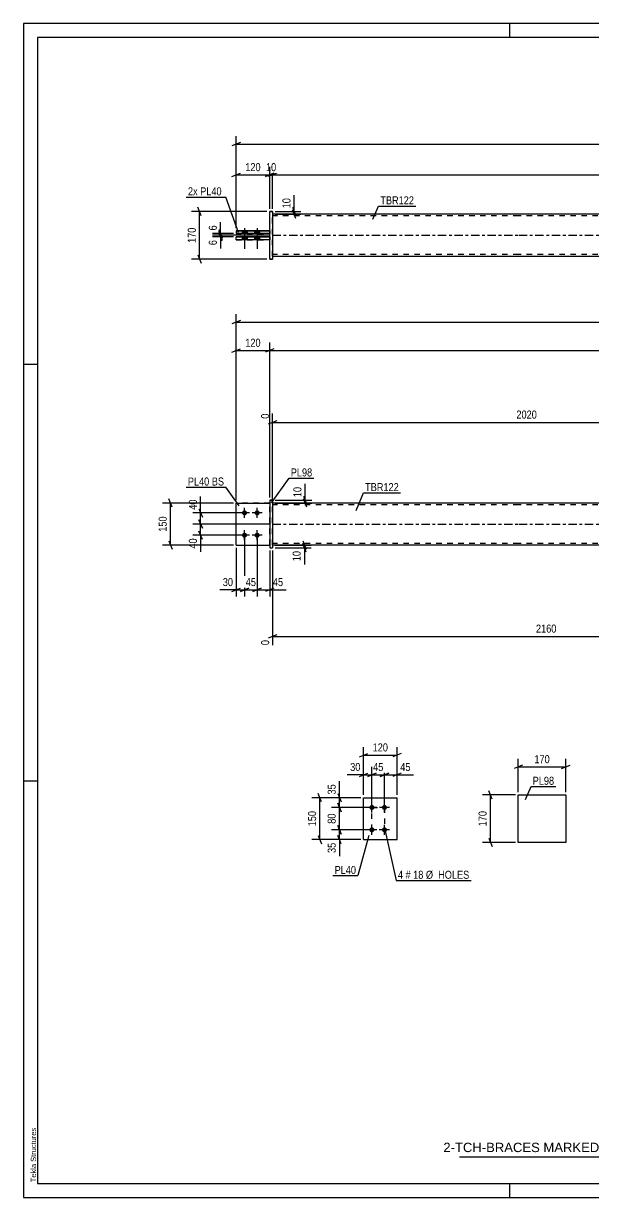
# Model space of a CAD drawing. Header units: millimetres. Extents: x 0 to 594, y 0 to 420.
# Drawn here: x 0 to 203.9, y 0 to 420 of the extents above; entities that cross this region are included whole.
import ezdxf

# ---------------------------------------------------------------- set-up
doc = ezdxf.new("R2010")
doc.units = ezdxf.units.MM
doc.linetypes.add('DXK_LINE_DOT2', pattern=[3.9198, 1.9599, -1.9599])
doc.linetypes.add('DXK_LINE_DOT3', pattern=[5.9187, 2.979, -0.9799, 0.9799, -0.9799])
doc.styles.add('Arial', font='ARIAL.TTF', dxfattribs={"height": 0.2})
doc.styles.add('Arial Narrow', font='ARIALN.TTF', dxfattribs={"height": 0.2})

# ---------------------------------------------------------------- blocks, each defined once
blk = doc.blocks.new('Unknown-580871191-1129')
at = {"color": 5, "linetype": 'Continuous'}
for p, q in [((594, 420), (0, 420)), ((0, 420), (0, 0)), ((174, 415), (174, 420)), ((589, 415), (5, 415)), ((5, 415), (5, 5)), ((5, 298), (0, 298)), ((5, 149), (0, 149)), ((5, 5), (589, 5)), ((174, 0), (174, 5)), ((0, 0), (594, 0))]:
    blk.add_line(p, q, dxfattribs=at)
at = {"color": 174, "linetype": 'Continuous', "style": 'Arial'}
blk.add_text('Tekla Structures', height=1.9102, rotation=90, dxfattribs=at).set_placement((4.5, 5.5))
blk = doc.blocks.new('Part-580871191-2165 - 2159')
at = {"color": 2, "linetype": 'Continuous'}
for p, q in [((121.65, 128.03), (121.65, 143.03)), ((121.65, 143.03), (133.65, 143.03)), ((133.65, 128.03), (133.65, 143.03)), ((121.65, 128.03), (121.65, 128.03)), ((121.65, 128.03), (133.65, 128.03)), ((133.65, 128.03), (133.65, 128.03))]:
    blk.add_line(p, q, dxfattribs=at)
at = {"color": 7, "linetype": 'DXK_LINE_DOT2'}
for p, q in [((121.65, 143.03), (133.65, 143.03)), ((121.65, 128.03), (121.65, 128.03)), ((121.65, 128.03), (133.65, 128.03)), ((133.65, 128.03), (133.65, 128.03))]:
    blk.add_line(p, q, dxfattribs=at)
blk = doc.blocks.new('Bolt-580871191-2198 - 2159')
at = {"linetype": 'Continuous'}
for points in [[(124.65, 138.63), (124.46, 138.65), (124.28, 138.71), (124.12, 138.81), (123.98, 138.93), (123.87, 139.08), (123.79, 139.26), (123.75, 139.44), (123.75, 139.63), (123.79, 139.81), (123.87, 139.98), (123.98, 140.14), (124.12, 140.26), (124.28, 140.36), (124.46, 140.42), (124.65, 140.43), (124.83, 140.42), (125.01, 140.36), (125.18, 140.26), (125.32, 140.14), (125.43, 139.98), (125.5, 139.81), (125.54, 139.63), (125.54, 139.44), (125.5, 139.26), (125.43, 139.08), (125.32, 138.93), (125.18, 138.81), (125.01, 138.71), (124.83, 138.65)], [(129.15, 138.63), (128.96, 138.65), (128.78, 138.71), (128.62, 138.81), (128.48, 138.93), (128.37, 139.08), (128.29, 139.26), (128.25, 139.44), (128.25, 139.63), (128.29, 139.81), (128.37, 139.98), (128.48, 140.14), (128.62, 140.26), (128.78, 140.36), (128.96, 140.42), (129.15, 140.43), (129.33, 140.42), (129.51, 140.36), (129.68, 140.26), (129.82, 140.14), (129.93, 139.98), (130, 139.81), (130.04, 139.63), (130.04, 139.44), (130, 139.26), (129.93, 139.08), (129.82, 138.93), (129.68, 138.81), (129.51, 138.71), (129.33, 138.65)], [(124.65, 130.63), (124.46, 130.65), (124.28, 130.71), (124.12, 130.81), (123.98, 130.93), (123.87, 131.08), (123.79, 131.26), (123.75, 131.44), (123.75, 131.63), (123.79, 131.81), (123.87, 131.98), (123.98, 132.14), (124.12, 132.26), (124.28, 132.36), (124.46, 132.42), (124.65, 132.43), (124.83, 132.42), (125.01, 132.36), (125.18, 132.26), (125.32, 132.14), (125.43, 131.98), (125.5, 131.81), (125.54, 131.63), (125.54, 131.44), (125.5, 131.26), (125.43, 131.08), (125.32, 130.93), (125.18, 130.81), (125.01, 130.71), (124.83, 130.65)], [(129.15, 130.63), (128.96, 130.65), (128.78, 130.71), (128.62, 130.81), (128.48, 130.93), (128.37, 131.08), (128.29, 131.26), (128.25, 131.44), (128.25, 131.63), (128.29, 131.81), (128.37, 131.98), (128.48, 132.14), (128.62, 132.26), (128.78, 132.36), (128.96, 132.42), (129.15, 132.43), (129.33, 132.42), (129.51, 132.36), (129.68, 132.26), (129.82, 132.14), (129.93, 131.98), (130, 131.81), (130.04, 131.63), (130.04, 131.44), (130, 131.26), (129.93, 131.08), (129.82, 130.93), (129.68, 130.81), (129.51, 130.71), (129.33, 130.65)]]:
    blk.add_hatch(color=1, dxfattribs=at).paths.add_polyline_path(points)
at = {"color": 1, "linetype": 'Continuous'}
for p, q in [((126.45, 139.53), (122.85, 139.53)), ((124.65, 137.73), (124.65, 141.33)), ((130.95, 139.53), (127.35, 139.53)), ((129.15, 137.73), (129.15, 141.33)), ((126.45, 131.53), (122.85, 131.53)), ((124.65, 129.73), (124.65, 133.33)), ((130.95, 131.53), (127.35, 131.53)), ((129.15, 129.73), (129.15, 133.33))]:
    blk.add_line(p, q, dxfattribs=at)
blk = doc.blocks.new('Bolt-580871191-1681 - 1671')
at = {"linetype": 'Continuous'}
for points in [[(79.08, 245.82), (79.27, 245.8), (79.45, 245.74), (79.61, 245.65), (79.75, 245.52), (79.86, 245.37), (79.94, 245.2), (79.98, 245.01), (79.98, 244.82), (79.94, 244.64), (79.86, 244.47), (79.75, 244.32), (79.61, 244.19), (79.45, 244.1), (79.27, 244.04), (79.08, 244.02), (78.89, 244.04), (78.72, 244.1), (78.55, 244.19), (78.41, 244.32), (78.3, 244.47), (78.23, 244.64), (78.19, 244.82), (78.19, 245.01), (78.23, 245.2), (78.3, 245.37), (78.41, 245.52), (78.55, 245.65), (78.72, 245.74), (78.89, 245.8)], [(83.58, 245.82), (83.77, 245.8), (83.95, 245.74), (84.11, 245.65), (84.25, 245.52), (84.36, 245.37), (84.44, 245.2), (84.48, 245.01), (84.48, 244.82), (84.44, 244.64), (84.36, 244.47), (84.25, 244.32), (84.11, 244.19), (83.95, 244.1), (83.77, 244.04), (83.58, 244.02), (83.39, 244.04), (83.22, 244.1), (83.05, 244.19), (82.91, 244.32), (82.8, 244.47), (82.73, 244.64), (82.69, 244.82), (82.69, 245.01), (82.73, 245.2), (82.8, 245.37), (82.91, 245.52), (83.05, 245.65), (83.22, 245.74), (83.39, 245.8)], [(79.08, 237.82), (79.27, 237.8), (79.45, 237.74), (79.61, 237.65), (79.75, 237.52), (79.86, 237.37), (79.94, 237.2), (79.98, 237.01), (79.98, 236.82), (79.94, 236.64), (79.86, 236.47), (79.75, 236.32), (79.61, 236.19), (79.45, 236.1), (79.27, 236.04), (79.08, 236.02), (78.89, 236.04), (78.72, 236.1), (78.55, 236.19), (78.41, 236.32), (78.3, 236.47), (78.23, 236.64), (78.19, 236.82), (78.19, 237.01), (78.23, 237.2), (78.3, 237.37), (78.41, 237.52), (78.55, 237.65), (78.72, 237.74), (78.89, 237.8)], [(83.58, 237.82), (83.77, 237.8), (83.95, 237.74), (84.11, 237.65), (84.25, 237.52), (84.36, 237.37), (84.44, 237.2), (84.48, 237.01), (84.48, 236.82), (84.44, 236.64), (84.36, 236.47), (84.25, 236.32), (84.11, 236.19), (83.95, 236.1), (83.77, 236.04), (83.58, 236.02), (83.39, 236.04), (83.22, 236.1), (83.05, 236.19), (82.91, 236.32), (82.8, 236.47), (82.73, 236.64), (82.69, 236.82), (82.69, 237.01), (82.73, 237.2), (82.8, 237.37), (82.91, 237.52), (83.05, 237.65), (83.22, 237.74), (83.39, 237.8)]]:
    blk.add_hatch(color=1, dxfattribs=at).paths.add_polyline_path(points)
at = {"color": 1, "linetype": 'Continuous'}
for p, q in [((80.88, 244.92), (77.28, 244.92)), ((79.08, 243.12), (79.08, 246.72)), ((85.38, 244.92), (81.78, 244.92)), ((83.58, 243.12), (83.58, 246.72)), ((80.88, 236.92), (77.28, 236.92)), ((79.08, 235.12), (79.08, 238.72)), ((85.38, 236.92), (81.78, 236.92)), ((83.58, 235.12), (83.58, 238.72))]:
    blk.add_line(p, q, dxfattribs=at)
blk = doc.blocks.new('Part-580871191-1692 - 1671')
at = {"color": 2, "linetype": 'Continuous'}
for p, q in [((88.08, 249.42), (89.08, 249.42)), ((89.08, 249.42), (88.08, 249.42)), ((88.08, 249.42), (88.08, 232.42)), ((89.08, 249.42), (89.08, 232.42)), ((88.08, 232.42), (89.08, 232.42))]:
    blk.add_line(p, q, dxfattribs=at)
at = {"color": 7, "linetype": 'DXK_LINE_DOT2'}
for p, q in [((88.08, 249.42), (88.08, 249.42)), ((88.08, 249.42), (88.08, 249.42)), ((89.08, 249.42), (89.08, 249.42)), ((88.08, 232.42), (89.08, 232.42))]:
    blk.add_line(p, q, dxfattribs=at)
blk = doc.blocks.new('Part-580871191-1697 - 1671')
at = {"color": 7, "linetype": 'DXK_LINE_DOT2'}
for p, q in [((76.08, 233.42), (76.08, 248.42)), ((76.08, 248.42), (88.08, 248.42)), ((88.08, 248.42), (76.08, 248.42)), ((88.08, 233.42), (88.08, 248.42)), ((76.08, 233.42), (76.08, 233.42)), ((76.08, 233.42), (88.08, 233.42)), ((76.08, 233.42), (88.08, 233.42)), ((88.08, 233.42), (88.08, 233.42))]:
    blk.add_line(p, q, dxfattribs=at)
blk = doc.blocks.new('Part-580871191-1702 - 1671')
at = {"color": 2, "linetype": 'Continuous'}
for p, q in [((76.08, 233.42), (76.08, 248.42)), ((76.08, 248.42), (88.08, 248.42)), ((76.08, 233.42), (76.08, 233.42)), ((76.08, 233.42), (88.08, 233.42))]:
    blk.add_line(p, q, dxfattribs=at)
at = {"color": 7, "linetype": 'DXK_LINE_DOT2'}
for p, q in [((88.08, 248.42), (76.08, 248.42)), ((88.08, 233.42), (88.08, 248.42)), ((76.08, 233.42), (88.08, 233.42)), ((88.08, 233.42), (88.08, 233.42))]:
    blk.add_line(p, q, dxfattribs=at)
blk = doc.blocks.new('Part-580871191-1718 - 1671')
at = {"linetype": 'Continuous'}
blk.add_hatch(color=2, dxfattribs=at).paths.add_polyline_path([(434.16, 233.42), (433.36, 234.82), (434.96, 234.82)])
at = {"color": 2, "linetype": 'Continuous'}
for p, q in [((177.08, 248.42), (89.08, 248.42)), ((464.16, 248.42), (177.18, 248.42)), ((177.08, 233.42), (89.08, 233.42)), ((464.16, 233.42), (177.18, 233.42)), ((434.16, 233.42), (433.36, 234.82)), ((433.36, 234.82), (434.96, 234.82)), ((434.96, 234.82), (434.16, 233.42))]:
    blk.add_line(p, q, dxfattribs=at)
at = {"color": 7, "linetype": 'DXK_LINE_DOT2'}
for p, q in [((89.08, 233.42), (89.08, 248.42)), ((177.08, 247.82), (89.08, 247.82)), ((464.16, 247.82), (177.18, 247.82)), ((272.98, 248.42), (272.98, 247.82)), ((295.29, 248.42), (295.29, 247.82)), ((464.16, 248.42), (464.16, 233.42)), ((177.08, 234.02), (89.08, 234.02)), ((464.16, 234.02), (177.18, 234.02)), ((284.32, 233.42), (284.32, 234.02)), ((306.64, 233.42), (306.64, 234.02))]:
    blk.add_line(p, q, dxfattribs=at)
at = {"color": 7, "linetype": 'DXK_LINE_DOT3'}
for p, q in [((89.08, 240.92), (177.08, 240.92)), ((177.18, 240.92), (464.16, 240.92))]:
    blk.add_line(p, q, dxfattribs=at)
at = {"color": 2, "linetype": 'Continuous'}
blk.add_circle((434.16, 234.32), 1, dxfattribs=at)
blk = doc.blocks.new('Part-580871191-1455 - 1366')
at = {"linetype": 'Continuous'}
blk.add_hatch(color=2, dxfattribs=at).paths.add_polyline_path([(434.16, 344.23), (433.36, 345.63), (434.96, 345.63)])
at = {"color": 2, "linetype": 'Continuous'}
for p, q in [((177.08, 351.73), (89.08, 351.73)), ((464.16, 351.73), (177.18, 351.73)), ((272.98, 344.93), (295.29, 344.93)), ((272.98, 344.93), (272.98, 344.83)), ((284.32, 344.93), (284.32, 344.83)), ((295.29, 344.93), (295.29, 343.53)), ((434.16, 344.23), (433.36, 345.63)), ((433.36, 345.63), (434.96, 345.63)), ((434.96, 345.63), (434.16, 344.23)), ((272.98, 343.63), (272.98, 343.53)), ((272.98, 343.53), (272.98, 343.53)), ((295.29, 343.53), (272.98, 343.53)), ((284.32, 343.53), (284.32, 343.63)), ((284.32, 343.53), (284.32, 343.53)), ((295.29, 343.53), (284.32, 343.53)), ((89.08, 336.73), (177.08, 336.73)), ((177.18, 336.73), (464.16, 336.73))]:
    blk.add_line(p, q, dxfattribs=at)
at = {"color": 7, "linetype": 'DXK_LINE_DOT2'}
for p, q in [((89.08, 336.73), (89.08, 351.73)), ((177.08, 351.13), (89.08, 351.13)), ((464.16, 351.13), (177.18, 351.13)), ((464.16, 336.73), (464.16, 351.73)), ((295.29, 344.93), (272.98, 344.93)), ((272.98, 343.53), (272.98, 344.83)), ((284.32, 344.93), (284.32, 344.93)), ((284.32, 344.93), (306.64, 344.93)), ((284.32, 344.93), (284.32, 344.93)), ((284.32, 344.93), (306.64, 344.93)), ((284.32, 344.93), (284.32, 344.93)), ((284.32, 343.53), (284.32, 344.83)), ((306.64, 344.93), (306.64, 343.53)), ((272.98, 343.53), (295.29, 343.53)), ((284.32, 343.53), (306.64, 343.53)), ((306.64, 343.53), (295.29, 343.53)), ((177.08, 337.33), (89.08, 337.33)), ((464.16, 337.33), (177.18, 337.33))]:
    blk.add_line(p, q, dxfattribs=at)
at = {"color": 7, "linetype": 'DXK_LINE_DOT3'}
for p, q in [((89.08, 344.23), (177.08, 344.23)), ((177.18, 344.23), (464.16, 344.23))]:
    blk.add_line(p, q, dxfattribs=at)
at = {"color": 2, "linetype": 'Continuous'}
blk.add_circle((434.16, 345.13), 1, dxfattribs=at)
blk = doc.blocks.new('Part-580871191-1417 - 1366')
at = {"color": 2, "linetype": 'Continuous'}
for p, q in [((76.08, 342.63), (76.08, 343.63)), ((76.08, 343.63), (88.08, 343.63)), ((88.08, 343.63), (76.08, 343.63)), ((88.08, 342.63), (76.08, 342.63))]:
    blk.add_line(p, q, dxfattribs=at)
at = {"color": 7, "linetype": 'DXK_LINE_DOT2'}
for p, q in [((76.08, 343.63), (76.08, 343.63)), ((76.08, 343.63), (76.08, 343.63)), ((76.08, 342.63), (88.08, 342.63)), ((88.08, 343.63), (88.08, 342.63))]:
    blk.add_line(p, q, dxfattribs=at)
blk = doc.blocks.new('Bolt-580871191-1370 - 1366')
at = {"linetype": 'Continuous'}
for points in [[(78.18, 344.83), (79.98, 344.83), (79.98, 345.83), (78.18, 345.83)], [(78.18, 344.83), (79.98, 344.83), (79.98, 345.83), (78.18, 345.83)], [(82.68, 344.83), (84.48, 344.83), (84.48, 345.83), (82.68, 345.83)], [(82.68, 344.83), (84.48, 344.83), (84.48, 345.83), (82.68, 345.83)], [(78.18, 342.63), (79.98, 342.63), (79.98, 343.63), (78.18, 343.63)], [(78.18, 342.63), (79.98, 342.63), (79.98, 343.63), (78.18, 343.63)], [(82.68, 342.63), (84.48, 342.63), (84.48, 343.63), (82.68, 343.63)], [(82.68, 342.63), (84.48, 342.63), (84.48, 343.63), (82.68, 343.63)]]:
    blk.add_hatch(color=1, dxfattribs=at).paths.add_polyline_path(points)
at = {"color": 1, "linetype": 'Continuous'}
for p, q in [((78.18, 345.83), (78.18, 344.83)), ((78.18, 345.83), (78.18, 344.83)), ((79.08, 346.83), (79.08, 339.33)), ((79.08, 346.83), (79.08, 339.33)), ((79.98, 345.83), (79.98, 344.83)), ((79.98, 345.83), (79.98, 344.83)), ((82.68, 345.83), (82.68, 344.83)), ((82.68, 345.83), (82.68, 344.83)), ((83.58, 346.83), (83.58, 339.33)), ((83.58, 346.83), (83.58, 339.33)), ((84.48, 345.83), (84.48, 344.83)), ((84.48, 345.83), (84.48, 344.83)), ((78.18, 343.63), (78.18, 342.63)), ((78.18, 343.63), (78.18, 342.63)), ((79.98, 343.63), (79.98, 342.63)), ((79.98, 343.63), (79.98, 342.63)), ((82.68, 343.63), (82.68, 342.63)), ((82.68, 343.63), (82.68, 342.63)), ((84.48, 343.63), (84.48, 342.63)), ((84.48, 343.63), (84.48, 342.63))]:
    blk.add_line(p, q, dxfattribs=at)
blk = doc.blocks.new('Part-580871191-1412 - 1366')
at = {"color": 2, "linetype": 'Continuous'}
for p, q in [((76.08, 345.83), (88.08, 345.83)), ((88.08, 345.83), (76.08, 345.83)), ((76.08, 345.83), (76.08, 344.83)), ((88.08, 344.83), (76.08, 344.83))]:
    blk.add_line(p, q, dxfattribs=at)
at = {"color": 7, "linetype": 'DXK_LINE_DOT2'}
for p, q in [((76.08, 345.83), (76.08, 345.83)), ((76.08, 345.83), (76.08, 345.83)), ((76.08, 344.83), (88.08, 344.83)), ((88.08, 345.83), (88.08, 344.83))]:
    blk.add_line(p, q, dxfattribs=at)
blk = doc.blocks.new('Part-580871191-1397 - 1366')
at = {"color": 2, "linetype": 'Continuous'}
for p, q in [((89.08, 352.73), (88.08, 352.73)), ((88.08, 352.73), (89.08, 352.73)), ((88.08, 335.73), (88.08, 352.73)), ((89.08, 352.73), (89.08, 335.73)), ((89.08, 335.73), (88.08, 335.73))]:
    blk.add_line(p, q, dxfattribs=at)
at = {"color": 7, "linetype": 'DXK_LINE_DOT2'}
for p, q in [((88.08, 352.73), (88.08, 352.73)), ((88.08, 352.73), (88.08, 352.73)), ((89.08, 352.73), (89.08, 352.73)), ((89.08, 352.73), (89.08, 352.73)), ((88.08, 335.73), (89.08, 335.73)), ((88.08, 335.73), (88.08, 335.73))]:
    blk.add_line(p, q, dxfattribs=at)
blk = doc.blocks.new('Part-580871191-2402 - 2396')
at = {"color": 2, "linetype": 'Continuous'}
for p, q in [((177.01, 144.03), (194.01, 144.04)), ((177.01, 127.03), (177.01, 144.03)), ((194.01, 144.04), (194.01, 127.04)), ((194.01, 127.04), (177.01, 127.03))]:
    blk.add_line(p, q, dxfattribs=at)
blk = doc.blocks.new('Rectangle-580871191-2382 - 2159')
at = {"color": 1, "linetype": 'DXK_LINE_DOT2'}
blk.add_lwpolyline([(124.65, 139.53), (129.15, 139.53), (129.15, 131.53), (124.65, 131.53), (124.65, 139.53)], close=True, dxfattribs=at)
blk = doc.blocks.new('StraightDimension-580871191-2275 - 2159')
at = {"color": 7, "linetype": 'Continuous'}
for p, q in [((120.65, 143.03), (110.17, 143.03)), ((112.42, 144.53), (113.62, 141.53)), ((113.02, 139.53), (113.02, 143.03)), ((123.65, 139.53), (110.17, 139.53)), ((113.62, 138.03), (112.42, 141.03))]:
    blk.add_line(p, q, dxfattribs=at)
at = {"color": 0}
blk.add_wipeout([(112.27, 148.42), (108.07, 148.42), (108.07, 143.56), (112.27, 143.56)], dxfattribs=at)
at = {"color": 7, "linetype": 'Continuous'}
blk.add_line((113.02, 143.03), (113.02, 148.94), dxfattribs=at)
blk.add_line((113.02, 143.03), (113.02, 148.94), dxfattribs=at)
at = {"color": 3, "style": 'Arial Narrow'}
blk.add_text('35', height=2.863, rotation=90.0002, dxfattribs=at).set_placement((111.67, 144.16))
blk = doc.blocks.new('StraightDimension-580871191-2298 - 2159')
at = {"color": 7, "linetype": 'Continuous'}
for p, q in [((123.65, 131.53), (110.17, 131.53)), ((112.42, 133.03), (113.62, 130.03)), ((113.02, 128.03), (113.02, 131.53)), ((120.65, 128.03), (110.17, 128.03)), ((113.62, 126.53), (112.42, 129.53))]:
    blk.add_line(p, q, dxfattribs=at)
at = {"color": 0}
blk.add_wipeout([(112.27, 127.51), (108.07, 127.51), (108.07, 122.65), (112.27, 122.65)], dxfattribs=at)
at = {"color": 7, "linetype": 'Continuous'}
blk.add_line((113.02, 128.03), (113.02, 122.13), dxfattribs=at)
blk.add_line((113.02, 128.03), (113.02, 122.13), dxfattribs=at)
at = {"color": 3, "style": 'Arial Narrow'}
blk.add_text('35', height=2.863, rotation=90.0002, dxfattribs=at).set_placement((111.67, 123.25))
blk = doc.blocks.new('StraightDimension-580871191-2329 - 2159')
at = {"color": 7, "linetype": 'Continuous'}
for p, q in [((127.65, 150.64), (130.65, 151.84)), ((129.15, 140.53), (129.15, 154.09)), ((129.15, 151.24), (133.65, 151.24)), ((135.15, 151.84), (132.15, 150.64)), ((133.65, 144.03), (133.65, 154.09))]:
    blk.add_line(p, q, dxfattribs=at)
at = {"color": 0}
blk.add_wipeout([(139.03, 151.99), (139.03, 156.19), (134.17, 156.19), (134.17, 151.99)], dxfattribs=at)
at = {"color": 7, "linetype": 'Continuous'}
blk.add_line((133.65, 151.24), (139.55, 151.24), dxfattribs=at)
blk.add_line((133.65, 151.24), (139.55, 151.24), dxfattribs=at)
at = {"color": 3, "style": 'Arial Narrow'}
blk.add_text('45', height=2.863, dxfattribs=at).set_placement((134.77, 152.59))
blk = doc.blocks.new('StraightDimension-580871191-2288 - 2159')
at = {"color": 7, "linetype": 'Continuous'}
for p, q in [((123.65, 139.53), (110.17, 139.53)), ((112.42, 141.03), (113.62, 138.03)), ((113.02, 131.53), (113.02, 139.53)), ((123.65, 131.53), (110.17, 131.53)), ((113.62, 130.03), (112.42, 133.03))]:
    blk.add_line(p, q, dxfattribs=at)
at = {"color": 0}
blk.add_wipeout([(112.27, 137.96), (108.07, 137.96), (108.07, 133.11), (112.27, 133.11)], dxfattribs=at)
at = {"color": 3, "style": 'Arial Narrow'}
blk.add_text('80', height=2.863, rotation=90.0002, dxfattribs=at).set_placement((111.67, 133.71))
blk = doc.blocks.new('StraightDimension-580871191-2312 - 2159')
at = {"color": 7, "linetype": 'Continuous'}
for p, q in [((120.65, 143.03), (103.17, 143.03)), ((106.62, 141.53), (105.42, 144.53)), ((106.02, 128.03), (106.02, 143.03)), ((120.65, 128.03), (103.17, 128.03)), ((105.42, 129.53), (106.62, 126.53))]:
    blk.add_line(p, q, dxfattribs=at)
at = {"color": 0}
blk.add_wipeout([(105.27, 138.88), (101.07, 138.88), (101.07, 132.19), (105.27, 132.19)], dxfattribs=at)
at = {"color": 3, "style": 'Arial Narrow'}
blk.add_text('150', height=2.863, rotation=90.0002, dxfattribs=at).set_placement((104.67, 132.79))
blk = doc.blocks.new('StraightDimension-580871191-2342 - 2159')
at = {"color": 7, "linetype": 'Continuous'}
for p, q in [((123.15, 150.64), (126.15, 151.84)), ((124.65, 140.53), (124.65, 154.09)), ((124.65, 151.24), (129.15, 151.24)), ((130.65, 151.84), (127.65, 150.64)), ((129.15, 140.53), (129.15, 154.09))]:
    blk.add_line(p, q, dxfattribs=at)
at = {"color": 0}
blk.add_wipeout([(129.33, 151.99), (129.33, 156.19), (124.47, 156.19), (124.47, 151.99)], dxfattribs=at)
at = {"color": 3, "style": 'Arial Narrow'}
blk.add_text('45', height=2.863, dxfattribs=at).set_placement((125.07, 152.59))
blk = doc.blocks.new('StraightDimension-580871191-2352 - 2159')
at = {"color": 7, "linetype": 'Continuous'}
for p, q in [((120.15, 150.64), (123.15, 151.84)), ((121.65, 144.03), (121.65, 154.09)), ((121.65, 151.24), (124.65, 151.24)), ((126.15, 151.84), (123.15, 150.64)), ((124.65, 140.53), (124.65, 154.09))]:
    blk.add_line(p, q, dxfattribs=at)
at = {"color": 0}
blk.add_wipeout([(121.12, 151.99), (121.12, 156.19), (116.27, 156.19), (116.27, 151.99)], dxfattribs=at)
at = {"color": 7, "linetype": 'Continuous'}
blk.add_line((121.65, 151.24), (115.74, 151.24), dxfattribs=at)
blk.add_line((121.65, 151.24), (115.74, 151.24), dxfattribs=at)
at = {"color": 3, "style": 'Arial Narrow'}
blk.add_text('30', height=2.863, dxfattribs=at).set_placement((116.87, 152.59))
blk = doc.blocks.new('StraightDimension-580871191-2366 - 2159')
at = {"color": 7, "linetype": 'Continuous'}
for p, q in [((121.65, 144.03), (121.65, 161.09)), ((133.65, 144.03), (133.65, 161.09)), ((120.15, 157.64), (123.15, 158.84)), ((121.65, 158.24), (133.65, 158.24)), ((135.15, 158.84), (132.15, 157.64))]:
    blk.add_line(p, q, dxfattribs=at)
at = {"color": 0}
blk.add_wipeout([(130.99, 158.99), (130.99, 163.19), (124.3, 163.19), (124.3, 158.99)], dxfattribs=at)
at = {"color": 3, "style": 'Arial Narrow'}
blk.add_text('120', height=2.863, dxfattribs=at).set_placement((124.9, 159.59))
blk = doc.blocks.new('StraightDimension-580871191-1914 - 1671')
at = {"color": 7, "linetype": 'Continuous'}
for p, q in [((78.08, 244.92), (60.53, 244.92)), ((62.78, 246.42), (63.98, 243.42)), ((63.38, 240.92), (63.38, 244.92)), ((88.08, 240.92), (60.53, 240.92)), ((63.98, 239.42), (62.78, 242.42))]:
    blk.add_line(p, q, dxfattribs=at)
at = {"color": 0}
blk.add_wipeout([(62.63, 250.3), (58.43, 250.3), (58.43, 245.44), (62.63, 245.44)], dxfattribs=at)
at = {"color": 7, "linetype": 'Continuous'}
blk.add_line((63.38, 244.92), (63.38, 250.82), dxfattribs=at)
blk.add_line((63.38, 244.92), (63.38, 250.82), dxfattribs=at)
at = {"color": 3, "style": 'Arial Narrow'}
blk.add_text('40', height=2.863, rotation=90.0002, dxfattribs=at).set_placement((62.03, 246.04))
blk = doc.blocks.new('StraightDimension-580871191-1883 - 1671')
at = {"color": 7, "linetype": 'Continuous'}
for p, q in [((90.08, 233.42), (102.89, 233.42)), ((90.08, 232.42), (102.89, 232.42)), ((99.89, 234.92), (101.09, 231.92)), ((101.09, 230.92), (99.89, 233.92)), ((100.49, 232.42), (100.49, 233.42))]:
    blk.add_line(p, q, dxfattribs=at)
at = {"color": 0}
blk.add_wipeout([(99.74, 231.89), (95.54, 231.89), (95.54, 227.04), (99.74, 227.04)], dxfattribs=at)
at = {"color": 7, "linetype": 'Continuous'}
blk.add_line((100.49, 232.42), (100.49, 226.51), dxfattribs=at)
blk.add_line((100.49, 232.42), (100.49, 226.51), dxfattribs=at)
at = {"color": 3, "style": 'Arial Narrow'}
blk.add_text('10', height=2.863, rotation=90.0002, dxfattribs=at).set_placement((99.14, 227.64))
blk = doc.blocks.new('StraightDimension-580871191-1901 - 1671')
at = {"color": 7, "linetype": 'Continuous'}
for p, q in [((88.08, 240.92), (60.53, 240.92)), ((62.78, 242.42), (63.98, 239.42)), ((63.38, 236.92), (63.38, 240.92)), ((78.08, 236.92), (60.53, 236.92)), ((63.98, 235.42), (62.78, 238.42))]:
    blk.add_line(p, q, dxfattribs=at)
at = {"color": 0}
blk.add_wipeout([(62.63, 236.39), (58.43, 236.39), (58.43, 231.54), (62.63, 231.54)], dxfattribs=at)
at = {"color": 7, "linetype": 'Continuous'}
blk.add_line((63.38, 236.92), (63.38, 231.01), dxfattribs=at)
blk.add_line((63.38, 236.92), (63.38, 231.01), dxfattribs=at)
at = {"color": 3, "style": 'Arial Narrow'}
blk.add_text('40', height=2.863, rotation=90.0002, dxfattribs=at).set_placement((62.03, 232.14))
blk = doc.blocks.new('StraightDimension-580871191-2045 - 1671')
at = {"color": 7, "linetype": 'Continuous'}
for p, q in [((89.58, 303.6), (86.58, 302.4)), ((88.08, 250.42), (88.08, 305.85)), ((88.08, 303), (464.16, 303)), ((462.66, 302.4), (465.66, 303.6)), ((464.16, 250.42), (464.16, 305.85))]:
    blk.add_line(p, q, dxfattribs=at)
at = {"color": 0}
blk.add_wipeout([(280.38, 303.75), (280.38, 307.95), (271.86, 307.95), (271.86, 303.75)], dxfattribs=at)
at = {"color": 3, "style": 'Arial Narrow'}
blk.add_text('3962', height=2.863, dxfattribs=at).set_placement((272.46, 304.35))
blk = doc.blocks.new('StraightDimension-580871191-1892 - 1671')
at = {"color": 7, "linetype": 'Continuous'}
for p, q in [((90.08, 249.42), (103.17, 249.42)), ((90.08, 248.42), (103.17, 248.42)), ((100.17, 250.92), (101.37, 247.92)), ((101.37, 246.92), (100.17, 249.92)), ((100.77, 248.42), (100.77, 249.42))]:
    blk.add_line(p, q, dxfattribs=at)
at = {"color": 0}
blk.add_wipeout([(100.02, 254.8), (95.82, 254.8), (95.82, 249.94), (100.02, 249.94)], dxfattribs=at)
at = {"color": 7, "linetype": 'Continuous'}
blk.add_line((100.77, 249.42), (100.77, 255.32), dxfattribs=at)
blk.add_line((100.77, 249.42), (100.77, 255.32), dxfattribs=at)
at = {"color": 3, "style": 'Arial Narrow'}
blk.add_text('10', height=2.863, rotation=90.0002, dxfattribs=at).set_placement((99.42, 250.54))
blk = doc.blocks.new('StraightDimension-580871191-1728 - 1671')
at = {"color": 7, "linetype": 'Continuous'}
for p, q in [((76.08, 249.42), (76.08, 316.02)), ((477.16, 249.42), (477.16, 316.02)), ((77.58, 313.77), (74.58, 312.57)), ((76.08, 313.17), (477.16, 313.17)), ((475.66, 312.57), (478.66, 313.77))]:
    blk.add_line(p, q, dxfattribs=at)
at = {"color": 0}
blk.add_wipeout([(280.88, 313.92), (280.88, 318.12), (272.36, 318.12), (272.36, 313.92)], dxfattribs=at)
at = {"color": 3, "style": 'Arial Narrow'}
blk.add_text('4212', height=2.863, dxfattribs=at).set_placement((272.96, 314.52))
blk = doc.blocks.new('StraightDimension-580871191-1794 - 1671')
at = {"color": 7, "linetype": 'Continuous'}
for p, q in [((270.88, 259.48), (270.88, 290.42)), ((90.58, 277.91), (87.58, 276.71)), ((89.08, 249.42), (89.08, 280.44)), ((89.08, 277.31), (270.88, 277.31)), ((269.38, 276.71), (272.38, 277.91))]:
    blk.add_line(p, q, dxfattribs=at)
at = {"color": 0, "linetype": 'Continuous'}
for points in [[(270.28, 291.02), (266.08, 291.02), (266.08, 282.51), (270.28, 282.51)], [(88.48, 281.04), (84.28, 281.04), (84.28, 278.01), (88.48, 278.01)]]:
    blk.add_wipeout(points, dxfattribs=at)
at = {"color": 0}
blk.add_wipeout([(184.24, 278.06), (184.24, 282.26), (175.73, 282.26), (175.73, 278.06)], dxfattribs=at)
at = {"color": 3, "linetype": 'Continuous', "style": 'Arial Narrow'}
for s, height, p in [('2020', 2.863, (269.68, 283.11)), ('0', 2.86, (87.88, 278.61))]:
    blk.add_text(s, height=height, rotation=90.0002, dxfattribs=at).set_placement(p)
at = {"color": 3, "style": 'Arial Narrow'}
blk.add_text('2020', height=2.863, dxfattribs=at).set_placement((176.33, 278.66))
blk = doc.blocks.new('StraightDimension-580871191-1805 - 1671')
at = {"color": 7, "linetype": 'Continuous'}
for p, q in [((79.08, 235.92), (79.08, 214.99)), ((76.08, 232.42), (76.08, 214.99)), ((74.58, 216.79), (77.58, 217.99)), ((76.08, 217.39), (79.08, 217.39)), ((80.58, 217.99), (77.58, 216.79))]:
    blk.add_line(p, q, dxfattribs=at)
at = {"color": 0}
blk.add_wipeout([(75.56, 218.14), (75.56, 222.34), (70.7, 222.34), (70.7, 218.14)], dxfattribs=at)
at = {"color": 7, "linetype": 'Continuous'}
blk.add_line((76.08, 217.39), (70.18, 217.39), dxfattribs=at)
blk.add_line((76.08, 217.39), (70.18, 217.39), dxfattribs=at)
at = {"color": 3, "style": 'Arial Narrow'}
blk.add_text('30', height=2.863, dxfattribs=at).set_placement((71.3, 218.74))
blk = doc.blocks.new('StraightDimension-580871191-1815 - 1671')
at = {"color": 7, "linetype": 'Continuous'}
for p, q in [((79.08, 235.92), (79.08, 214.99)), ((83.58, 235.92), (83.58, 214.99)), ((77.58, 216.79), (80.58, 217.99)), ((79.08, 217.39), (83.58, 217.39)), ((85.08, 217.99), (82.08, 216.79))]:
    blk.add_line(p, q, dxfattribs=at)
at = {"color": 0}
blk.add_wipeout([(83.76, 218.14), (83.76, 222.34), (78.9, 222.34), (78.9, 218.14)], dxfattribs=at)
at = {"color": 3, "style": 'Arial Narrow'}
blk.add_text('45', height=2.863, dxfattribs=at).set_placement((79.5, 218.74))
blk = doc.blocks.new('StraightDimension-580871191-1822 - 1671')
at = {"color": 7, "linetype": 'Continuous'}
for p, q in [((83.58, 235.92), (83.58, 214.99)), ((88.08, 231.42), (88.08, 214.99)), ((82.08, 216.79), (85.08, 217.99)), ((83.58, 217.39), (88.08, 217.39)), ((89.58, 217.99), (86.58, 216.79))]:
    blk.add_line(p, q, dxfattribs=at)
at = {"color": 0}
blk.add_wipeout([(93.46, 218.14), (93.46, 222.34), (88.61, 222.34), (88.61, 218.14)], dxfattribs=at)
at = {"color": 7, "linetype": 'Continuous'}
blk.add_line((88.08, 217.39), (93.99, 217.39), dxfattribs=at)
blk.add_line((88.08, 217.39), (93.99, 217.39), dxfattribs=at)
at = {"color": 3, "style": 'Arial Narrow'}
blk.add_text('45', height=2.863, dxfattribs=at).set_placement((89.21, 218.74))
blk = doc.blocks.new('StraightDimension-580871191-1870 - 1671')
at = {"color": 7, "linetype": 'Continuous'}
for p, q in [((89.08, 231.42), (89.08, 197.61)), ((284.89, 232.42), (284.89, 192.13)), ((90.58, 201.34), (87.58, 200.14)), ((89.08, 200.74), (284.89, 200.74)), ((283.39, 200.14), (286.39, 201.34))]:
    blk.add_line(p, q, dxfattribs=at)
at = {"color": 0}
blk.add_wipeout([(191.24, 201.49), (191.24, 205.69), (182.73, 205.69), (182.73, 201.49)], dxfattribs=at)
at = {"color": 0, "linetype": 'Continuous'}
for points in [[(88.48, 200.04), (84.28, 200.04), (84.28, 197.01), (88.48, 197.01)], [(284.29, 200.04), (280.09, 200.04), (280.09, 191.53), (284.29, 191.53)]]:
    blk.add_wipeout(points, dxfattribs=at)
at = {"color": 3, "style": 'Arial Narrow'}
blk.add_text('2160', height=2.863, dxfattribs=at).set_placement((183.33, 202.09))
at = {"color": 3, "linetype": 'Continuous', "style": 'Arial Narrow'}
for s, height, p in [('0', 2.86, (87.88, 197.61)), ('2160', 2.863, (283.69, 192.13))]:
    blk.add_text(s, height=height, rotation=90.0002, dxfattribs=at).set_placement(p)
blk = doc.blocks.new('StraightDimension-580871191-2035 - 1671')
at = {"color": 7, "linetype": 'Continuous'}
for p, q in [((74.58, 302.4), (77.58, 303.6)), ((76.08, 249.42), (76.08, 305.85)), ((76.08, 303), (88.08, 303)), ((89.58, 303.6), (86.58, 302.4)), ((88.08, 250.42), (88.08, 305.85))]:
    blk.add_line(p, q, dxfattribs=at)
at = {"color": 0}
blk.add_wipeout([(85.42, 303.75), (85.42, 307.95), (78.74, 307.95), (78.74, 303.75)], dxfattribs=at)
at = {"color": 3, "style": 'Arial Narrow'}
blk.add_text('120', height=2.863, dxfattribs=at).set_placement((79.34, 304.35))
blk = doc.blocks.new('StraightDimension-580871191-1971 - 1671')
at = {"color": 7, "linetype": 'Continuous'}
for p, q in [((75.08, 248.42), (49.73, 248.42)), ((53.18, 246.92), (51.98, 249.92)), ((52.58, 233.42), (52.58, 248.42)), ((75.08, 233.42), (49.73, 233.42)), ((51.98, 234.92), (53.18, 231.92))]:
    blk.add_line(p, q, dxfattribs=at)
at = {"color": 0}
blk.add_wipeout([(51.83, 244.26), (47.63, 244.26), (47.63, 237.58), (51.83, 237.58)], dxfattribs=at)
at = {"color": 3, "style": 'Arial Narrow'}
blk.add_text('150', height=2.863, rotation=90.0002, dxfattribs=at).set_placement((51.23, 238.18))
blk = doc.blocks.new('StraightDimension-580871191-1574 - 1366')
at = {"color": 7, "linetype": 'Continuous'}
for p, q in [((90.58, 366.42), (87.58, 365.22)), ((89.08, 353.73), (89.08, 368.67)), ((89.08, 365.82), (464.16, 365.82)), ((462.66, 365.22), (465.66, 366.42)), ((464.16, 353.73), (464.16, 368.67))]:
    blk.add_line(p, q, dxfattribs=at)
at = {"color": 0}
blk.add_wipeout([(280.88, 366.57), (280.88, 370.77), (272.36, 370.77), (272.36, 366.57)], dxfattribs=at)
at = {"color": 3, "style": 'Arial Narrow'}
blk.add_text('3952', height=2.863, dxfattribs=at).set_placement((272.96, 367.17))
blk = doc.blocks.new('StraightDimension-580871191-1523 - 1366')
at = {"color": 7, "linetype": 'Continuous'}
for p, q in [((63.59, 351.23), (62.39, 354.23)), ((87.08, 352.73), (60.14, 352.73)), ((62.99, 335.73), (62.99, 352.73)), ((62.39, 337.23), (63.59, 334.23)), ((87.08, 335.73), (60.14, 335.73))]:
    blk.add_line(p, q, dxfattribs=at)
at = {"color": 0}
blk.add_wipeout([(62.24, 347.57), (58.04, 347.57), (58.04, 340.89), (62.24, 340.89)], dxfattribs=at)
at = {"color": 3, "style": 'Arial Narrow'}
blk.add_text('170', height=2.863, rotation=90.0002, dxfattribs=at).set_placement((61.64, 341.49))
blk = doc.blocks.new('StraightDimension-580871191-1487 - 1366')
at = {"color": 7, "linetype": 'Continuous'}
for p, q in [((75.08, 344.83), (67.64, 344.83)), ((69.89, 346.33), (71.09, 343.33)), ((71.09, 342.73), (69.89, 345.73)), ((70.49, 344.23), (70.49, 344.83)), ((88.08, 344.23), (67.64, 344.23))]:
    blk.add_line(p, q, dxfattribs=at)
at = {"color": 0}
blk.add_wipeout([(69.74, 348.38), (65.54, 348.38), (65.54, 345.36), (69.74, 345.36)], dxfattribs=at)
at = {"color": 7, "linetype": 'Continuous'}
blk.add_line((70.49, 344.83), (70.49, 348.91), dxfattribs=at)
blk.add_line((70.49, 344.83), (70.49, 348.91), dxfattribs=at)
at = {"color": 3, "style": 'Arial Narrow'}
blk.add_text('6', height=2.86, rotation=90.0002, dxfattribs=at).set_placement((69.14, 345.96))
blk = doc.blocks.new('StraightDimension-580871191-1469 - 1366')
at = {"color": 7, "linetype": 'Continuous'}
for p, q in [((96.26, 354.23), (97.46, 351.23)), ((97.46, 350.23), (96.26, 353.23)), ((90.08, 352.73), (99.26, 352.73)), ((90.08, 351.73), (99.26, 351.73)), ((96.86, 351.73), (96.86, 352.73))]:
    blk.add_line(p, q, dxfattribs=at)
at = {"color": 0}
blk.add_wipeout([(96.11, 358.11), (91.91, 358.11), (91.91, 353.26), (96.11, 353.26)], dxfattribs=at)
at = {"color": 7, "linetype": 'Continuous'}
blk.add_line((96.86, 352.73), (96.86, 358.64), dxfattribs=at)
blk.add_line((96.86, 352.73), (96.86, 358.64), dxfattribs=at)
at = {"color": 3, "style": 'Arial Narrow'}
blk.add_text('10', height=2.863, rotation=90.0002, dxfattribs=at).set_placement((95.51, 353.86))
blk = doc.blocks.new('StraightDimension-580871191-1506 - 1366')
at = {"color": 7, "linetype": 'Continuous'}
for p, q in [((69.89, 345.73), (71.09, 342.73)), ((71.09, 342.13), (69.89, 345.13)), ((88.08, 344.23), (67.64, 344.23)), ((75.08, 343.63), (67.64, 343.63)), ((70.49, 343.63), (70.49, 344.23))]:
    blk.add_line(p, q, dxfattribs=at)
at = {"color": 0}
blk.add_wipeout([(69.74, 343.11), (65.54, 343.11), (65.54, 340.08), (69.74, 340.08)], dxfattribs=at)
at = {"color": 7, "linetype": 'Continuous'}
blk.add_line((70.49, 343.63), (70.49, 339.55), dxfattribs=at)
blk.add_line((70.49, 343.63), (70.49, 339.55), dxfattribs=at)
at = {"color": 3, "style": 'Arial Narrow'}
blk.add_text('6', height=2.86, rotation=90.0002, dxfattribs=at).set_placement((69.14, 340.68))
blk = doc.blocks.new('StraightDimension-580871191-1543 - 1366')
at = {"color": 7, "linetype": 'Continuous'}
for p, q in [((76.08, 346.83), (76.08, 379.68)), ((477.16, 346.83), (477.16, 379.68)), ((77.58, 377.43), (74.58, 376.23)), ((76.08, 376.83), (477.16, 376.83)), ((475.66, 376.23), (478.66, 377.43))]:
    blk.add_line(p, q, dxfattribs=at)
at = {"color": 0}
blk.add_wipeout([(280.88, 377.58), (280.88, 381.78), (272.36, 381.78), (272.36, 377.58)], dxfattribs=at)
at = {"color": 3, "style": 'Arial Narrow'}
blk.add_text('4212', height=2.863, dxfattribs=at).set_placement((272.96, 378.18))
blk = doc.blocks.new('StraightDimension-580871191-1554 - 1366')
at = {"color": 7, "linetype": 'Continuous'}
for p, q in [((86.58, 365.22), (89.58, 366.42)), ((90.58, 366.42), (87.58, 365.22)), ((88.08, 353.73), (88.08, 368.67)), ((88.08, 365.82), (89.08, 365.82)), ((89.08, 353.73), (89.08, 368.67))]:
    blk.add_line(p, q, dxfattribs=at)
at = {"color": 0}
blk.add_wipeout([(91.01, 366.57), (91.01, 370.77), (86.15, 370.77), (86.15, 366.57)], dxfattribs=at)
at = {"color": 3, "style": 'Arial Narrow'}
blk.add_text('10', height=2.863, dxfattribs=at).set_placement((86.75, 367.17))
blk = doc.blocks.new('StraightDimension-580871191-1564 - 1366')
at = {"color": 7, "linetype": 'Continuous'}
for p, q in [((74.58, 365.22), (77.58, 366.42)), ((76.08, 346.83), (76.08, 368.67)), ((76.08, 365.82), (88.08, 365.82)), ((89.58, 366.42), (86.58, 365.22)), ((88.08, 353.73), (88.08, 368.67))]:
    blk.add_line(p, q, dxfattribs=at)
at = {"color": 0}
blk.add_wipeout([(85.42, 366.57), (85.42, 370.77), (78.74, 370.77), (78.74, 366.57)], dxfattribs=at)
at = {"color": 3, "style": 'Arial Narrow'}
blk.add_text('120', height=2.863, dxfattribs=at).set_placement((79.34, 367.17))
blk = doc.blocks.new('StraightDimension-580871191-2404 - 2396')
at = {"color": 7, "linetype": 'Continuous'}
for p, q in [((177.01, 145.03), (177.01, 156.88)), ((194.01, 145.04), (194.01, 156.88)), ((178.51, 154.63), (175.51, 153.43)), ((177.01, 154.03), (194.01, 154.03)), ((192.51, 153.43), (195.51, 154.63))]:
    blk.add_line(p, q, dxfattribs=at)
at = {"color": 0}
blk.add_wipeout([(188.86, 154.78), (188.86, 158.98), (182.17, 158.98), (182.17, 154.78)], dxfattribs=at)
at = {"color": 3, "style": 'Arial Narrow'}
blk.add_text('170', height=2.863, dxfattribs=at).set_placement((182.77, 155.38))
blk = doc.blocks.new('StraightDimension-580871191-2415 - 2396')
at = {"color": 7, "linetype": 'Continuous'}
for p, q in [((176.01, 144.03), (164.16, 144.03)), ((167.61, 142.53), (166.41, 145.53)), ((167.01, 127.03), (167.01, 144.03)), ((176.01, 127.03), (164.16, 127.03)), ((166.41, 128.53), (167.61, 125.53))]:
    blk.add_line(p, q, dxfattribs=at)
at = {"color": 0}
blk.add_wipeout([(166.26, 138.88), (162.06, 138.88), (162.06, 132.19), (166.26, 132.19)], dxfattribs=at)
at = {"color": 3, "style": 'Arial Narrow'}
blk.add_text('170', height=2.863, rotation=90.0002, dxfattribs=at).set_placement((165.66, 132.79))
blk = doc.blocks.new('Unknown-580871191-4368')
at = {"color": 7, "linetype": 'Continuous'}
blk.add_line((156, 14.5), (226, 14.5), dxfattribs=at)
at = {"color": 7, "style": 'Arial'}
blk.add_text('2-TCH-BRACES MARKED AS TBR122', height=3.3428, dxfattribs=at).set_placement((150.19, 16.25))
blk = doc.blocks.new('Mark-580871191-2161 - 2159')
at = {"color": 0}
blk.add_wipeout([(118.97, 115.74), (118.97, 118.74), (111.29, 118.74), (111.29, 115.74)], dxfattribs=at)
blk.add_wipeout([(118.97, 115.74), (118.97, 118.74), (111.29, 118.74), (111.29, 115.74)], dxfattribs=at)
at = {"color": 30, "linetype": 'Continuous'}
for p in [(123.49, 129.54), (110.69, 115.14)]:
    blk.add_line(p, (119.57, 115.14), dxfattribs=at)
at = {"color": 3, "style": 'Arial Narrow'}
blk.add_text('PL40', height=2.863, dxfattribs=at).set_placement((111.29, 115.74))
blk = doc.blocks.new('Mark-580871191-2194 - 2159')
at = {"color": 0}
blk.add_wipeout([(135.77, 114.03), (135.77, 117.03), (133.95, 117.03), (133.95, 114.03)], dxfattribs=at)
blk.add_wipeout([(135.77, 114.03), (135.77, 117.03), (133.95, 117.03), (133.95, 114.03)], dxfattribs=at)
at = {"color": 7, "linetype": 'Continuous'}
blk.add_line((129.27, 131.68), (133.35, 113.43), dxfattribs=at)
at = {"color": 0}
blk.add_wipeout([(138.5, 114.03), (138.5, 117.03), (136.67, 117.03), (136.67, 114.03)], dxfattribs=at)
blk.add_wipeout([(138.5, 114.03), (138.5, 117.03), (136.67, 117.03), (136.67, 114.03)], dxfattribs=at)
at = {"color": 3, "style": 'Arial Narrow'}
blk.add_text('4', height=2.86, dxfattribs=at).set_placement((133.95, 114.03))
at = {"color": 0}
blk.add_wipeout([(143.06, 114.03), (143.06, 117.03), (139.4, 117.03), (139.4, 114.03)], dxfattribs=at)
blk.add_wipeout([(143.06, 114.03), (143.06, 117.03), (139.4, 117.03), (139.4, 114.03)], dxfattribs=at)
at = {"color": 3, "style": 'Arial Narrow'}
blk.add_text('#', height=2.86, dxfattribs=at).set_placement((136.67, 114.03))
at = {"color": 0}
blk.add_wipeout([(159.49, 114.03), (159.49, 117.03), (143.96, 117.03), (143.96, 114.03)], dxfattribs=at)
blk.add_wipeout([(159.49, 114.03), (159.49, 117.03), (143.96, 117.03), (143.96, 114.03)], dxfattribs=at)
at = {"color": 7, "linetype": 'Continuous'}
blk.add_line((133.35, 113.43), (160.09, 113.43), dxfattribs=at)
at = {"color": 3, "style": 'Arial Narrow'}
for s, p in [('18', (139.4, 114.03)), ('Ø  HOLES', (143.96, 114.03))]:
    blk.add_text(s, height=2.863, dxfattribs=at).set_placement(p)
blk = doc.blocks.new('Mark-580871191-1688 - 1671')
at = {"color": 0}
blk.add_wipeout([(103.29, 257.96), (103.29, 260.96), (95.61, 260.96), (95.61, 257.96)], dxfattribs=at)
blk.add_wipeout([(103.29, 257.96), (103.29, 260.96), (95.61, 260.96), (95.61, 257.96)], dxfattribs=at)
at = {"color": 30, "linetype": 'Continuous'}
for p, q in [((88.72, 248.5), (95.01, 257.36)), ((95.01, 257.36), (103.89, 257.36))]:
    blk.add_line(p, q, dxfattribs=at)
at = {"color": 3, "style": 'Arial Narrow'}
blk.add_text('PL98', height=2.863, dxfattribs=at).set_placement((95.61, 257.96))
blk = doc.blocks.new('Mark-580871191-1714 - 1671')
at = {"color": 0}
blk.add_wipeout([(134.27, 252.71), (134.27, 255.71), (122.21, 255.71), (122.21, 252.71)], dxfattribs=at)
blk.add_wipeout([(134.27, 252.71), (134.27, 255.71), (122.21, 255.71), (122.21, 252.71)], dxfattribs=at)
at = {"color": 30, "linetype": 'Continuous'}
for p, q in [((119.01, 245.77), (121.61, 252.11)), ((121.61, 252.11), (134.87, 252.11))]:
    blk.add_line(p, q, dxfattribs=at)
at = {"color": 3, "style": 'Arial Narrow'}
blk.add_text('TBR122', height=2.863, dxfattribs=at).set_placement((122.21, 252.71))
blk = doc.blocks.new('MarkSet-580871191-2087 - 1671')
at = {"color": 0}
blk.add_wipeout([(66.46, 254.71), (66.46, 257.71), (58.78, 257.71), (58.78, 254.71)], dxfattribs=at)
blk.add_wipeout([(66.46, 254.71), (66.46, 257.71), (58.78, 257.71), (58.78, 254.71)], dxfattribs=at)
blk.add_wipeout([(71.74, 254.71), (71.74, 257.71), (67.36, 257.71), (67.36, 254.71)], dxfattribs=at)
blk.add_wipeout([(71.74, 254.71), (71.74, 257.71), (67.36, 257.71), (67.36, 254.71)], dxfattribs=at)
at = {"color": 30, "linetype": 'Continuous'}
for p in [(58.18, 254.11), (77.12, 247.48)]:
    blk.add_line(p, (72.34, 254.11), dxfattribs=at)
at = {"color": 3, "style": 'Arial Narrow'}
for s, p in [('PL40', (58.78, 254.71)), ('BS', (67.36, 254.71))]:
    blk.add_text(s, height=2.863, dxfattribs=at).set_placement(p)
blk = doc.blocks.new('Mark-580871191-1451 - 1366')
at = {"color": 0}
blk.add_wipeout([(139.7, 355.3), (139.7, 358.3), (127.64, 358.3), (127.64, 355.3)], dxfattribs=at)
blk.add_wipeout([(139.7, 355.3), (139.7, 358.3), (127.64, 358.3), (127.64, 355.3)], dxfattribs=at)
at = {"color": 30, "linetype": 'Continuous'}
for p, q in [((124.93, 350.04), (127.04, 354.7)), ((127.04, 354.7), (140.3, 354.7))]:
    blk.add_line(p, q, dxfattribs=at)
at = {"color": 3, "style": 'Arial Narrow'}
blk.add_text('TBR122', height=2.863, dxfattribs=at).set_placement((127.64, 355.3))
blk = doc.blocks.new('MarkSet-580871191-1662 - 1366')
at = {"color": 0}
blk.add_wipeout([(62.3, 358.52), (62.3, 361.52), (58.83, 361.52), (58.83, 358.52)], dxfattribs=at)
blk.add_wipeout([(62.3, 358.52), (62.3, 361.52), (58.83, 361.52), (58.83, 358.52)], dxfattribs=at)
blk.add_wipeout([(70.88, 358.52), (70.88, 361.52), (63.2, 361.52), (63.2, 358.52)], dxfattribs=at)
blk.add_wipeout([(70.88, 358.52), (70.88, 361.52), (63.2, 361.52), (63.2, 358.52)], dxfattribs=at)
at = {"color": 30, "linetype": 'Continuous'}
for p in [(58.23, 357.92), (76.93, 345.21)]:
    blk.add_line(p, (72.38, 357.92), dxfattribs=at)
at = {"color": 3, "style": 'Arial Narrow'}
for s, p in [('2x', (58.83, 358.52)), ('PL40', (63.2, 358.52))]:
    blk.add_text(s, height=2.863, dxfattribs=at).set_placement(p)
blk = doc.blocks.new('Mark-580871191-2398 - 2396')
at = {"color": 0}
blk.add_wipeout([(189.83, 147.66), (189.83, 150.66), (182.15, 150.66), (182.15, 147.66)], dxfattribs=at)
blk.add_wipeout([(189.83, 147.66), (189.83, 150.66), (182.15, 150.66), (182.15, 147.66)], dxfattribs=at)
at = {"color": 30, "linetype": 'Continuous'}
for p, q in [((179.59, 142.38), (181.55, 147.06)), ((181.55, 147.06), (190.43, 147.06))]:
    blk.add_line(p, q, dxfattribs=at)
at = {"color": 3, "style": 'Arial Narrow'}
blk.add_text('PL98', height=2.863, dxfattribs=at).set_placement((182.15, 147.66))

msp = doc.modelspace()

# ---------------------------------------------------------------- block references
for name in ['Unknown-580871191-1129', 'Part-580871191-1397 - 1366', 'Part-580871191-1455 - 1366', 'Part-580871191-1412 - 1366', 'Bolt-580871191-1370 - 1366', 'Part-580871191-1417 - 1366', 'Part-580871191-1697 - 1671', 'Part-580871191-1702 - 1671', 'Part-580871191-1692 - 1671', 'Part-580871191-1718 - 1671', 'Bolt-580871191-1681 - 1671', 'Part-580871191-2165 - 2159', 'Part-580871191-2402 - 2396', 'Bolt-580871191-2198 - 2159', 'Rectangle-580871191-2382 - 2159', 'Unknown-580871191-4368']:
    msp.add_blockref(name, (0, 0))

# ---------------------------------------------------------------- next in the draw order: block references
for name in ['StraightDimension-580871191-1574 - 1366', 'StraightDimension-580871191-1914 - 1671', 'StraightDimension-580871191-1883 - 1671', 'StraightDimension-580871191-2329 - 2159', 'StraightDimension-580871191-2404 - 2396', 'StraightDimension-580871191-2275 - 2159', 'StraightDimension-580871191-2298 - 2159']:
    msp.add_blockref(name, (0, 0))

# ---------------------------------------------------------------- next in the draw order: block references
for name in ['StraightDimension-580871191-1523 - 1366', 'StraightDimension-580871191-2045 - 1671', 'StraightDimension-580871191-1901 - 1671', 'Mark-580871191-2398 - 2396', 'StraightDimension-580871191-2415 - 2396', 'StraightDimension-580871191-2288 - 2159']:
    msp.add_blockref(name, (0, 0))

# ---------------------------------------------------------------- next in the draw order: block references
for name in ['StraightDimension-580871191-1487 - 1366', 'StraightDimension-580871191-1892 - 1671', 'StraightDimension-580871191-1805 - 1671', 'StraightDimension-580871191-2342 - 2159', 'StraightDimension-580871191-2312 - 2159', 'Mark-580871191-2194 - 2159']:
    msp.add_blockref(name, (0, 0))

# ---------------------------------------------------------------- next in the draw order: block references
for name in ['StraightDimension-580871191-1469 - 1366', 'StraightDimension-580871191-1506 - 1366', 'StraightDimension-580871191-1728 - 1671', 'StraightDimension-580871191-1815 - 1671', 'StraightDimension-580871191-2352 - 2159', 'Mark-580871191-2161 - 2159']:
    msp.add_blockref(name, (0, 0))

# ---------------------------------------------------------------- next in the draw order: block references
for name in ['StraightDimension-580871191-1543 - 1366', 'StraightDimension-580871191-1794 - 1671', 'StraightDimension-580871191-1822 - 1671', 'StraightDimension-580871191-2366 - 2159']:
    msp.add_blockref(name, (0, 0))

# ---------------------------------------------------------------- next in the draw order: block references
for name in ['StraightDimension-580871191-1554 - 1366', 'Mark-580871191-1451 - 1366', 'StraightDimension-580871191-2035 - 1671', 'Mark-580871191-1714 - 1671', 'StraightDimension-580871191-1870 - 1671']:
    msp.add_blockref(name, (0, 0))

# ---------------------------------------------------------------- next in the draw order: block references
for name in ['StraightDimension-580871191-1564 - 1366', 'Mark-580871191-1688 - 1671', 'StraightDimension-580871191-1971 - 1671']:
    msp.add_blockref(name, (0, 0))

# ---------------------------------------------------------------- next in the draw order: block references
for name in ['MarkSet-580871191-1662 - 1366', 'MarkSet-580871191-2087 - 1671']:
    msp.add_blockref(name, (0, 0))

doc.saveas('drawing.dxf')
